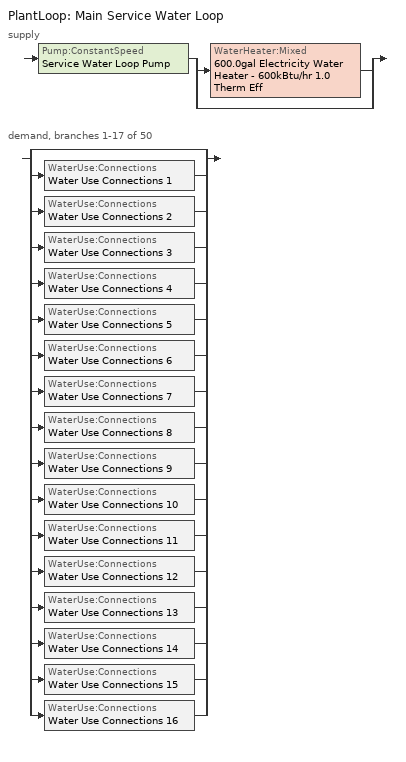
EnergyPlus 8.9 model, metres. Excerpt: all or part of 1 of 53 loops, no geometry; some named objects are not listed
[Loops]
PlantLoop 'Main Service Water Loop'
 supply: Pump:ConstantSpeed 'Service Water Loop Pump' > split
  | WaterHeater:Mixed '600.0gal Electricity Water Heater - 600kBtu/hr 1.0 Therm Eff'
  | bypass
 demand, branches 1-17 of 50: split
  | bypass
  | WaterUse:Connections 'Water Use Connections 1'
  | WaterUse:Connections 'Water Use Connections 2'
  | WaterUse:Connections 'Water Use Connections 3'
  | WaterUse:Connections 'Water Use Connections 4'
  | WaterUse:Connections 'Water Use Connections 5'
  | WaterUse:Connections 'Water Use Connections 6'
  | WaterUse:Connections 'Water Use Connections 7'
  | WaterUse:Connections 'Water Use Connections 8'
  | WaterUse:Connections 'Water Use Connections 9'
  | WaterUse:Connections 'Water Use Connections 10'
  | WaterUse:Connections 'Water Use Connections 11'
  | WaterUse:Connections 'Water Use Connections 12'
  | WaterUse:Connections 'Water Use Connections 13'
  | WaterUse:Connections 'Water Use Connections 14'
  | WaterUse:Connections 'Water Use Connections 15'
  | WaterUse:Connections 'Water Use Connections 16'
[Sizing:Plant]
Main Service Water Loop: Loop Type=Heating; Design Loop Exit Temperature {C}=60; Loop Design Temperature Difference {deltaC}=5; Sizing Option=NonCoincident; Zone Timesteps in Averaging Window=1; Coincident Sizing Factor Mode=None
[Pump:ConstantSpeed]
Service Water Loop Pump: Design Flow Rate {m3/s}=Autosize; Design Pump Head {Pa}=29891; Design Power Consumption {W}=Autosize; Motor Efficiency=0.7; Fraction of Motor Inefficiencies to Fluid Stream=0; Pump Control Type=Intermittent; Design Power Sizing Method=PowerPerFlowPerPressure; Design Electric Power per Unit Flow Rate {W/(m3/s)}=348701.1; Design Shaft Power per Unit Flow Rate per Unit Head {W/((m3/s)-Pa)}=1.28205
[WaterHeater:Mixed]
600.0gal Electricity Water Heater - 600kBtu/hr 1.0 Therm Eff: Tank Volume {m3}=2.27125; Setpoint Temperature Schedule=Service Water Loop Temp - 140F; Deadband Temperature Difference {deltaC}=2; Maximum Temperature Limit {C}=82.2222; Heater Control Type=Cycle; Heater Maximum Capacity {W}=175843; Heater Ignition Minimum Flow Rate {m3/s}=0; Heater Ignition Delay {s}=0; Heater Fuel Type=Electricity; Heater Thermal Efficiency=1; Off Cycle Parasitic Fuel Consumption Rate {W}=19.9992; Off Cycle Parasitic Fuel Type=Electricity; Off Cycle Parasitic Heat Fraction to Tank=0.8; On Cycle Parasitic Fuel Consumption Rate {W}=19.9992; On Cycle Parasitic Fuel Type=Electricity; On Cycle Parasitic Heat Fraction to Tank=0; Ambient Temperature Indicator=Schedule; Ambient Temperature Schedule=Water Heater Ambient Temp Schedule - 70F; Off Cycle Loss Coefficient to Ambient Temperature {W/K}=6.61159; Off Cycle Loss Fraction to Zone=1; On Cycle Loss Coefficient to Ambient Temperature {W/K}=6.61159; On Cycle Loss Fraction to Zone=1; Use Side Effectiveness=1; Source Side Effectiveness=1; Use Side Design Flow Rate {m3/s}=Autosize; Source Side Design Flow Rate {m3/s}=Autosize; Indirect Water Heating Recovery Time {hr}=1.5; Source Side Flow Control Mode=IndirectHeatPrimarySetpoint
[PlantLoop]
Main Service Water Loop: Fluid Type=Water; Plant Equipment Operation Scheme=Main Service Water Loop Operation Schemes; Maximum Loop Temperature {C}=60; Minimum Loop Temperature {C}=10; Maximum Loop Flow Rate {m3/s}=Autosize; Minimum Loop Flow Rate {m3/s}=0; Plant Loop Volume {m3}=Autocalculate; Load Distribution Scheme=Optimal; Plant Loop Demand Calculation Scheme=SingleSetpoint
[PlantEquipmentList]
Main Service Water Loop Heating Equipment List: 600.0gal Electricity Water Heater - 600kBtu/hr 1.0 Therm Eff
[PlantEquipmentOperation:HeatingLoad]
Main Service Water Loop Heating Operation Scheme: Load Range 1 Lower Limit {W}=0; Load Range 1 Upper Limit {W}=1000000000; Range 1 Equipment List=Main Service Water Loop Heating Equipment List
[PlantEquipmentOperationSchemes]
Main Service Water Loop Operation Schemes: Control Scheme 1=Main Service Water Loop Heating Operation Scheme; Control Scheme 1 Schedule=Always On Discrete
[SetpointManager:Scheduled]
Service hot water setpoint manager: Control Variable=Temperature; Schedule=Service Water Loop Temp - 140F
[WaterUse:Equipment]
Name | Peak Flow Rate {m3/s} | Flow Rate Fraction Schedule | Target Temperature Schedule | Zone | Sensible Fraction Schedule | Latent Fraction Schedule
Dining_flr_5 Service Water Use 0.05gal/min | 3.06634e-06 | NECB-B-Service Water Heating | Schedule Ruleset 5 | Sp-Dining_Flr_5 Sys-3 Flr-6 Sch-B HPlcmt-south ZN | Schedule Ruleset 3 | Schedule Ruleset 4
Er_exam1_mult4_flr_1 Service Water Use 0.02gal/min | 1.34933e-06 | NECB-H-Service Water Heating | Schedule Ruleset 8 | Sp-ER_Exam1_Mult4_Flr_1 Sys-3 Flr-1 Sch-H HPlcmt-south ZN | Schedule Ruleset 6 | Schedule Ruleset 7
Er_exam3_mult4_flr_1 Service Water Use 0.02gal/min | 1.34933e-06 | NECB-H-Service Water Heating | Schedule Ruleset 11 | Sp-ER_Exam3_Mult4_Flr_1 Sys-3 Flr-1 Sch-H HPlcmt-east ZN | Schedule Ruleset 9 | Schedule Ruleset 10
Er_trauma1_flr_1 Service Water Use 0.02gal/min | 1.34933e-06 | NECB-H-Service Water Heating | Schedule Ruleset 14 | Sp-ER_Trauma1_Flr_1 Sys-3 Flr-1 Sch-H HPlcmt-south ZN | Schedule Ruleset 12 | Schedule Ruleset 13
Er_trauma2_flr_1 Service Water Use 0.02gal/min | 1.34933e-06 | NECB-H-Service Water Heating | Schedule Ruleset 17 | Sp-ER_Trauma2_Flr_1 Sys-3 Flr-1 Sch-H HPlcmt-north ZN | Schedule Ruleset 15 | Schedule Ruleset 16
Er_triage_mult4_flr_1 Service Water Use 0.02gal/min | 1.34933e-06 | NECB-H-Service Water Heating | Schedule Ruleset 20 | Sp-ER_Triage_Mult4_Flr_1 Sys-3 Flr-1 Sch-H HPlcmt-north ZN | Schedule Ruleset 18 | Schedule Ruleset 19
Er_nursestn_lobby_flr_1 Service Water Use 0.24gal/min | 1.50038e-05 | NECB-H-Service Water Heating | Schedule Ruleset 23 | Sp-ER_NurseStn_Lobby_Flr_1 Sys-3 Flr-1 Sch-H HPlcmt-east ZN | Schedule Ruleset 21 | Schedule Ruleset 22
Icu_nursestn_lobby_flr_2 Service Water Use 0.13gal/min | 8.12072e-06 | NECB-H-Service Water Heating | Schedule Ruleset 26 | Sp-ICU_NurseStn_Lobby_Flr_2 Sys-3 Flr-4 Sch-H HPlcmt-core ZN | Schedule Ruleset 24 | Schedule Ruleset 25
Nursestn_lobby_flr_3 Service Water Use 0.04gal/min | 2.36902e-06 | NECB-H-Service Water Heating | Schedule Ruleset 29 | Sp-NurseStn_Lobby_Flr_3 Sys-3 Flr-2 Sch-H HPlcmt-core ZN | Schedule Ruleset 27 | Schedule Ruleset 28
Nursestn_lobby_flr_4 Service Water Use 0.17gal/min | 1.0999e-05 | NECB-H-Service Water Heating | Schedule Ruleset 32 | Sp-NurseStn_Lobby_Flr_4 Sys-3 Flr-3 Sch-H HPlcmt-core ZN | Schedule Ruleset 30 | Schedule Ruleset 31
Nursestn_lobby_flr_5 Service Water Use 0.13gal/min | 7.95313e-06 | NECB-H-Service Water Heating | Schedule Ruleset 35 | Sp-NurseStn_Lobby_Flr_5 Sys-3 Flr-6 Sch-H HPlcmt-south ZN | Schedule Ruleset 33 | Schedule Ruleset 34
Or_nursestn_lobby_flr_2 Service Water Use 0.01gal/min | 3.38431e-07 | NECB-H-Service Water Heating | Schedule Ruleset 38 | Sp-OR_NurseStn_Lobby_Flr_2 Sys-3 Flr-4 Sch-H HPlcmt-south ZN | Schedule Ruleset 36 | Schedule Ruleset 37
Ic_patroom1_mult5_flr_2 Service Water Use 0.01gal/min | 5.05999e-07 | NECB-H-Service Water Heating | Schedule Ruleset 41 | Sp-IC_PatRoom1_Mult5_Flr_2 Sys-3 Flr-4 Sch-H HPlcmt-north ZN | Schedule Ruleset 39 | Schedule Ruleset 40
Ic_patroom2_flr_2 Service Water Use 0.01gal/min | 6.74665e-07 | NECB-H-Service Water Heating | Schedule Ruleset 44 | Sp-IC_PatRoom2_Flr_2 Sys-3 Flr-4 Sch-H HPlcmt-north ZN | Schedule Ruleset 42 | Schedule Ruleset 43
Ic_patroom3_mult6_flr_2 Service Water Use 0.01gal/min | 5.05999e-07 | NECB-H-Service Water Heating | Schedule Ruleset 47 | Sp-IC_PatRoom3_Mult6_Flr_2 Sys-3 Flr-4 Sch-H HPlcmt-west ZN | Schedule Ruleset 45 | Schedule Ruleset 46
Patroom1_mult10_flr_3 Service Water Use 0.01gal/min | 5.05999e-07 | NECB-H-Service Water Heating | Schedule Ruleset 50 | Sp-PatRoom1_Mult10_Flr_3 Sys-3 Flr-2 Sch-H HPlcmt-south ZN | Schedule Ruleset 48 | Schedule Ruleset 49
[WaterUse:Connections]
Name | Water Use Equipment 1
Water Use Connections 1 | Dining_flr_5 Service Water Use 0.05gal/min
Water Use Connections 2 | Er_exam1_mult4_flr_1 Service Water Use 0.02gal/min
Water Use Connections 3 | Er_exam3_mult4_flr_1 Service Water Use 0.02gal/min
Water Use Connections 4 | Er_trauma1_flr_1 Service Water Use 0.02gal/min
Water Use Connections 5 | Er_trauma2_flr_1 Service Water Use 0.02gal/min
Water Use Connections 6 | Er_triage_mult4_flr_1 Service Water Use 0.02gal/min
Water Use Connections 7 | Er_nursestn_lobby_flr_1 Service Water Use 0.24gal/min
Water Use Connections 8 | Icu_nursestn_lobby_flr_2 Service Water Use 0.13gal/min
Water Use Connections 9 | Nursestn_lobby_flr_3 Service Water Use 0.04gal/min
Water Use Connections 10 | Nursestn_lobby_flr_4 Service Water Use 0.17gal/min
Water Use Connections 11 | Nursestn_lobby_flr_5 Service Water Use 0.13gal/min
Water Use Connections 12 | Or_nursestn_lobby_flr_2 Service Water Use 0.01gal/min
Water Use Connections 13 | Ic_patroom1_mult5_flr_2 Service Water Use 0.01gal/min
Water Use Connections 14 | Ic_patroom2_flr_2 Service Water Use 0.01gal/min
Water Use Connections 15 | Ic_patroom3_mult6_flr_2 Service Water Use 0.01gal/min
Water Use Connections 16 | Patroom1_mult10_flr_3 Service Water Use 0.01gal/min
[Schedule:Day:Interval]
NECB-B-Service Water Heating Default; NECB-B-Service Water Heating Default|Wkdy Day: No, 01:00, 0.6, 02:00, 0.5, 09:00, 0.05, 11:00, 0.7, 12:00, 0.4, 13:00, 0.5, 15:00, 0.6, 16:00, 0.4, 18:00, 0.3, 19:00, 0.4, 20:00, 0.5, 22:00, 0.8, 24:00, 0.9
NECB-B-Service Water Heating Sat Day: No, 01:00, 0.7, 02:00, 0.6, 09:00, 0.05, 11:00, 0.7, 12:00, 0.4, 13:00, 0.5, 15:00, 0.6, 16:00, 0.4, 18:00, 0.3, 19:00, 0.4, 20:00, 0.5, 22:00, 0.8, 24:00, 0.9
NECB-B-Service Water Heating Sun|Hol Day: No, 01:00, 0.5, 02:00, 0.6, 09:00, 0.05, 11:00, 0.7, 12:00, 0.4, 13:00, 0.5, 15:00, 0.6, 16:00, 0.4, 18:00, 0.3, 19:00, 0.4, 20:00, 0.5, 22:00, 0.8, 24:00, 0.5
NECB-H-Service Water Heating Default; NECB-H-Service Water Heating Default|Wkdy Day; NECB-H-Service Water Heating Sat Day; NECB-H-Service Water Heating Sun|Hol Day: No, 24:00, 0.9
Schedule Day 10; Schedule Day 13; Schedule Day 16; Schedule Day 19; Schedule Day 22; Schedule Day 25; Schedule Day 28; Schedule Day 31; Schedule Day 34; Schedule Day 37; Schedule Day 40; Schedule Day 43; Schedule Day 46; Schedule Day 49; Schedule Day 52; Schedule Day 7: No, 24:00, 0.2
Schedule Day 11; Schedule Day 14; Schedule Day 17; Schedule Day 20; Schedule Day 23; Schedule Day 26; Schedule Day 29; Schedule Day 32; Schedule Day 35; Schedule Day 38; Schedule Day 41; Schedule Day 44; Schedule Day 47; Schedule Day 50; Schedule Day 53; Schedule Day 8: No, 24:00, 0.05
Schedule Day 12; Schedule Day 15; Schedule Day 18; Schedule Day 21; Schedule Day 24; Schedule Day 27; Schedule Day 30; Schedule Day 33; Schedule Day 36; Schedule Day 39; Schedule Day 42; Schedule Day 45; Schedule Day 48; Schedule Day 51; Schedule Day 54; Schedule Day 9; Service Water Loop Temp - 140F Default: No, 24:00, 60
Water Heater Ambient Temp Schedule - 70F Default: No, 24:00, 21.1111
[Schedule:Week:Daily]
Schedule:Week:Daily {22bcd129-c2e5-4621-b04d-d2885771ddcc}: NECB-B-Service Water Heating Sun|Hol Day, NECB-B-Service Water Heating Default|Wkdy Day, NECB-B-Service Water Heating Default|Wkdy Day, NECB-B-Service Water Heating Default|Wkdy Day, NECB-B-Service Water Heating Default|Wkdy Day, NECB-B-Service Water Heating Default|Wkdy Day, NECB-B-Service Water Heating Sat Day, NECB-B-Service Water Heating Default, NECB-B-Service Water Heating Default, NECB-B-Service Water Heating Default, NECB-B-Service Water Heating Default, NECB-B-Service Water Heating Default
Schedule:Week:Daily {6d3af933-6b13-4060-ae8a-71bc8e5998a7}: NECB-H-Service Water Heating Sun|Hol Day, NECB-H-Service Water Heating Default|Wkdy Day, NECB-H-Service Water Heating Default|Wkdy Day, NECB-H-Service Water Heating Default|Wkdy Day, NECB-H-Service Water Heating Default|Wkdy Day, NECB-H-Service Water Heating Default|Wkdy Day, NECB-H-Service Water Heating Sat Day, NECB-H-Service Water Heating Default, NECB-H-Service Water Heating Default, NECB-H-Service Water Heating Default, NECB-H-Service Water Heating Default, NECB-H-Service Water Heating Default
Schedule:Week:Daily {b34d2ded-a23d-48c1-91d6-3e129b56fc5f}: Schedule Day 14, Schedule Day 14, Schedule Day 14, Schedule Day 14, Schedule Day 14, Schedule Day 14, Schedule Day 14, Schedule Day 14, Schedule Day 14, Schedule Day 14, Schedule Day 14, Schedule Day 14
Schedule:Week:Daily {d86baf5f-1fcf-4d35-8ecd-29fa2b925faf}: Schedule Day 15, Schedule Day 15, Schedule Day 15, Schedule Day 15, Schedule Day 15, Schedule Day 15, Schedule Day 15, Schedule Day 15, Schedule Day 15, Schedule Day 15, Schedule Day 15, Schedule Day 15
Schedule:Week:Daily {aac1e81d-b78a-430c-aea6-bfc38f0dc012}: Schedule Day 16, Schedule Day 16, Schedule Day 16, Schedule Day 16, Schedule Day 16, Schedule Day 16, Schedule Day 16, Schedule Day 16, Schedule Day 16, Schedule Day 16, Schedule Day 16, Schedule Day 16
Schedule:Week:Daily {46ebe5ef-89e9-41ab-b9ac-caeb0ba0457a}: Schedule Day 17, Schedule Day 17, Schedule Day 17, Schedule Day 17, Schedule Day 17, Schedule Day 17, Schedule Day 17, Schedule Day 17, Schedule Day 17, Schedule Day 17, Schedule Day 17, Schedule Day 17
Schedule:Week:Daily {e9ce70f3-208b-4278-8740-97b8171f9bfa}: Schedule Day 18, Schedule Day 18, Schedule Day 18, Schedule Day 18, Schedule Day 18, Schedule Day 18, Schedule Day 18, Schedule Day 18, Schedule Day 18, Schedule Day 18, Schedule Day 18, Schedule Day 18
Schedule:Week:Daily {169036b2-ec38-47de-ac22-35c2cf195804}: Schedule Day 19, Schedule Day 19, Schedule Day 19, Schedule Day 19, Schedule Day 19, Schedule Day 19, Schedule Day 19, Schedule Day 19, Schedule Day 19, Schedule Day 19, Schedule Day 19, Schedule Day 19
Schedule:Week:Daily {72996179-229b-4425-bd77-8b50e597ad01}: Schedule Day 20, Schedule Day 20, Schedule Day 20, Schedule Day 20, Schedule Day 20, Schedule Day 20, Schedule Day 20, Schedule Day 20, Schedule Day 20, Schedule Day 20, Schedule Day 20, Schedule Day 20
Schedule:Week:Daily {4bf71dc5-9ed1-4022-bb0d-2817954b5550}: Schedule Day 21, Schedule Day 21, Schedule Day 21, Schedule Day 21, Schedule Day 21, Schedule Day 21, Schedule Day 21, Schedule Day 21, Schedule Day 21, Schedule Day 21, Schedule Day 21, Schedule Day 21
Schedule:Week:Daily {aa04ba40-037f-46be-8381-bb9c102056bb}: Schedule Day 22, Schedule Day 22, Schedule Day 22, Schedule Day 22, Schedule Day 22, Schedule Day 22, Schedule Day 22, Schedule Day 22, Schedule Day 22, Schedule Day 22, Schedule Day 22, Schedule Day 22
Schedule:Week:Daily {ae83ecdc-f5fb-4a68-9624-13ce59f414ed}: Schedule Day 23, Schedule Day 23, Schedule Day 23, Schedule Day 23, Schedule Day 23, Schedule Day 23, Schedule Day 23, Schedule Day 23, Schedule Day 23, Schedule Day 23, Schedule Day 23, Schedule Day 23
Schedule:Week:Daily {5e3a62a7-b47f-4ebd-a763-74b406f48377}: Schedule Day 24, Schedule Day 24, Schedule Day 24, Schedule Day 24, Schedule Day 24, Schedule Day 24, Schedule Day 24, Schedule Day 24, Schedule Day 24, Schedule Day 24, Schedule Day 24, Schedule Day 24
Schedule:Week:Daily {d9b09c12-0162-41cc-9134-ee80c79d4566}: Schedule Day 25, Schedule Day 25, Schedule Day 25, Schedule Day 25, Schedule Day 25, Schedule Day 25, Schedule Day 25, Schedule Day 25, Schedule Day 25, Schedule Day 25, Schedule Day 25, Schedule Day 25
Schedule:Week:Daily {17ebcb06-bead-4f5e-b7c6-0e6fc8757a0a}: Schedule Day 26, Schedule Day 26, Schedule Day 26, Schedule Day 26, Schedule Day 26, Schedule Day 26, Schedule Day 26, Schedule Day 26, Schedule Day 26, Schedule Day 26, Schedule Day 26, Schedule Day 26
Schedule:Week:Daily {f7578501-43dc-4fed-a0d9-c95c098f638a}: Schedule Day 27, Schedule Day 27, Schedule Day 27, Schedule Day 27, Schedule Day 27, Schedule Day 27, Schedule Day 27, Schedule Day 27, Schedule Day 27, Schedule Day 27, Schedule Day 27, Schedule Day 27
Schedule:Week:Daily {ac3b5056-1c0d-4519-bc1c-ad82cc6d1e4b}: Schedule Day 28, Schedule Day 28, Schedule Day 28, Schedule Day 28, Schedule Day 28, Schedule Day 28, Schedule Day 28, Schedule Day 28, Schedule Day 28, Schedule Day 28, Schedule Day 28, Schedule Day 28
Schedule:Week:Daily {a05e19fe-0e35-4d1b-8b69-34f2a2c7c4e0}: Schedule Day 29, Schedule Day 29, Schedule Day 29, Schedule Day 29, Schedule Day 29, Schedule Day 29, Schedule Day 29, Schedule Day 29, Schedule Day 29, Schedule Day 29, Schedule Day 29, Schedule Day 29
Schedule:Week:Daily {0888594d-a262-43ce-9bee-6cfd58ac0ee0}: Schedule Day 30, Schedule Day 30, Schedule Day 30, Schedule Day 30, Schedule Day 30, Schedule Day 30, Schedule Day 30, Schedule Day 30, Schedule Day 30, Schedule Day 30, Schedule Day 30, Schedule Day 30
Schedule:Week:Daily {8757baa0-9d3f-4392-a6d5-889e0ea155c7}: Schedule Day 31, Schedule Day 31, Schedule Day 31, Schedule Day 31, Schedule Day 31, Schedule Day 31, Schedule Day 31, Schedule Day 31, Schedule Day 31, Schedule Day 31, Schedule Day 31, Schedule Day 31
Schedule:Week:Daily {6e1669a1-f507-4419-9274-6dffb81c6d64}: Schedule Day 32, Schedule Day 32, Schedule Day 32, Schedule Day 32, Schedule Day 32, Schedule Day 32, Schedule Day 32, Schedule Day 32, Schedule Day 32, Schedule Day 32, Schedule Day 32, Schedule Day 32
Schedule:Week:Daily {f7d40e7b-5239-41aa-a99c-837777c28a81}: Schedule Day 33, Schedule Day 33, Schedule Day 33, Schedule Day 33, Schedule Day 33, Schedule Day 33, Schedule Day 33, Schedule Day 33, Schedule Day 33, Schedule Day 33, Schedule Day 33, Schedule Day 33
Schedule:Week:Daily {725f60c2-0be6-45bd-892f-51ac233130dd}: Schedule Day 7, Schedule Day 7, Schedule Day 7, Schedule Day 7, Schedule Day 7, Schedule Day 7, Schedule Day 7, Schedule Day 7, Schedule Day 7, Schedule Day 7, Schedule Day 7, Schedule Day 7
Schedule:Week:Daily {8c2acc2b-d96d-4035-bd68-dcac61b790b5}: Schedule Day 34, Schedule Day 34, Schedule Day 34, Schedule Day 34, Schedule Day 34, Schedule Day 34, Schedule Day 34, Schedule Day 34, Schedule Day 34, Schedule Day 34, Schedule Day 34, Schedule Day 34
Schedule:Week:Daily {4058440f-e7e3-43e1-ab6f-aef1bd2055c2}: Schedule Day 35, Schedule Day 35, Schedule Day 35, Schedule Day 35, Schedule Day 35, Schedule Day 35, Schedule Day 35, Schedule Day 35, Schedule Day 35, Schedule Day 35, Schedule Day 35, Schedule Day 35
Schedule:Week:Daily {a9513396-21c0-4c94-898f-48b15455f9c0}: Schedule Day 36, Schedule Day 36, Schedule Day 36, Schedule Day 36, Schedule Day 36, Schedule Day 36, Schedule Day 36, Schedule Day 36, Schedule Day 36, Schedule Day 36, Schedule Day 36, Schedule Day 36
Schedule:Week:Daily {e4d7821e-6ec8-417e-acaf-5b08c56928e8}: Schedule Day 37, Schedule Day 37, Schedule Day 37, Schedule Day 37, Schedule Day 37, Schedule Day 37, Schedule Day 37, Schedule Day 37, Schedule Day 37, Schedule Day 37, Schedule Day 37, Schedule Day 37
Schedule:Week:Daily {3b37e72c-dbd9-4c2c-884f-ef4db500a038}: Schedule Day 38, Schedule Day 38, Schedule Day 38, Schedule Day 38, Schedule Day 38, Schedule Day 38, Schedule Day 38, Schedule Day 38, Schedule Day 38, Schedule Day 38, Schedule Day 38, Schedule Day 38
Schedule:Week:Daily {07013f37-d466-442c-aebc-f6381200f3ef}: Schedule Day 39, Schedule Day 39, Schedule Day 39, Schedule Day 39, Schedule Day 39, Schedule Day 39, Schedule Day 39, Schedule Day 39, Schedule Day 39, Schedule Day 39, Schedule Day 39, Schedule Day 39
Schedule:Week:Daily {b5e044f4-d5a7-43b4-9ea2-8d3a4a0b4d0c}: Schedule Day 40, Schedule Day 40, Schedule Day 40, Schedule Day 40, Schedule Day 40, Schedule Day 40, Schedule Day 40, Schedule Day 40, Schedule Day 40, Schedule Day 40, Schedule Day 40, Schedule Day 40
Schedule:Week:Daily {bf6bb6f7-4196-4275-9e06-34e1b7d7c391}: Schedule Day 41, Schedule Day 41, Schedule Day 41, Schedule Day 41, Schedule Day 41, Schedule Day 41, Schedule Day 41, Schedule Day 41, Schedule Day 41, Schedule Day 41, Schedule Day 41, Schedule Day 41
Schedule:Week:Daily {239805ec-8b0a-443e-a1aa-d43977cde070}: Schedule Day 42, Schedule Day 42, Schedule Day 42, Schedule Day 42, Schedule Day 42, Schedule Day 42, Schedule Day 42, Schedule Day 42, Schedule Day 42, Schedule Day 42, Schedule Day 42, Schedule Day 42
Schedule:Week:Daily {c20e3f73-f033-46e4-bb4b-61a869c946e2}: Schedule Day 43, Schedule Day 43, Schedule Day 43, Schedule Day 43, Schedule Day 43, Schedule Day 43, Schedule Day 43, Schedule Day 43, Schedule Day 43, Schedule Day 43, Schedule Day 43, Schedule Day 43
Schedule:Week:Daily {34e5bf8b-8e44-49c1-8f62-24cd9fe92d7c}: Schedule Day 8, Schedule Day 8, Schedule Day 8, Schedule Day 8, Schedule Day 8, Schedule Day 8, Schedule Day 8, Schedule Day 8, Schedule Day 8, Schedule Day 8, Schedule Day 8, Schedule Day 8
Schedule:Week:Daily {9418377c-49af-469f-bc70-f6139b6cff1a}: Schedule Day 44, Schedule Day 44, Schedule Day 44, Schedule Day 44, Schedule Day 44, Schedule Day 44, Schedule Day 44, Schedule Day 44, Schedule Day 44, Schedule Day 44, Schedule Day 44, Schedule Day 44
Schedule:Week:Daily {f0609d39-86e6-49d4-972a-e4669fccea40}: Schedule Day 45, Schedule Day 45, Schedule Day 45, Schedule Day 45, Schedule Day 45, Schedule Day 45, Schedule Day 45, Schedule Day 45, Schedule Day 45, Schedule Day 45, Schedule Day 45, Schedule Day 45
Schedule:Week:Daily {f1ebaa2a-9829-49ce-abb1-28bcc7579beb}: Schedule Day 46, Schedule Day 46, Schedule Day 46, Schedule Day 46, Schedule Day 46, Schedule Day 46, Schedule Day 46, Schedule Day 46, Schedule Day 46, Schedule Day 46, Schedule Day 46, Schedule Day 46
Schedule:Week:Daily {1e679841-72d2-4f5c-9402-964f58cc901d}: Schedule Day 47, Schedule Day 47, Schedule Day 47, Schedule Day 47, Schedule Day 47, Schedule Day 47, Schedule Day 47, Schedule Day 47, Schedule Day 47, Schedule Day 47, Schedule Day 47, Schedule Day 47
Schedule:Week:Daily {3e466a54-76a2-4ddd-bbf3-fba1fc5c8ce9}: Schedule Day 48, Schedule Day 48, Schedule Day 48, Schedule Day 48, Schedule Day 48, Schedule Day 48, Schedule Day 48, Schedule Day 48, Schedule Day 48, Schedule Day 48, Schedule Day 48, Schedule Day 48
Schedule:Week:Daily {554e930d-12ea-4fbd-8610-86ee069dec30}: Schedule Day 49, Schedule Day 49, Schedule Day 49, Schedule Day 49, Schedule Day 49, Schedule Day 49, Schedule Day 49, Schedule Day 49, Schedule Day 49, Schedule Day 49, Schedule Day 49, Schedule Day 49
Schedule:Week:Daily {4c88ece8-f023-43e7-9450-5f5d94b6c73e}: Schedule Day 50, Schedule Day 50, Schedule Day 50, Schedule Day 50, Schedule Day 50, Schedule Day 50, Schedule Day 50, Schedule Day 50, Schedule Day 50, Schedule Day 50, Schedule Day 50, Schedule Day 50
Schedule:Week:Daily {9e945f3f-f1ff-43c9-b4ca-984e326ada24}: Schedule Day 51, Schedule Day 51, Schedule Day 51, Schedule Day 51, Schedule Day 51, Schedule Day 51, Schedule Day 51, Schedule Day 51, Schedule Day 51, Schedule Day 51, Schedule Day 51, Schedule Day 51
Schedule:Week:Daily {ba3fead6-04fe-474a-bc7c-ac02271de580}: Schedule Day 52, Schedule Day 52, Schedule Day 52, Schedule Day 52, Schedule Day 52, Schedule Day 52, Schedule Day 52, Schedule Day 52, Schedule Day 52, Schedule Day 52, Schedule Day 52, Schedule Day 52
Schedule:Week:Daily {2f3d1ceb-a4ae-4f34-83fc-cf151d2d305c}: Schedule Day 53, Schedule Day 53, Schedule Day 53, Schedule Day 53, Schedule Day 53, Schedule Day 53, Schedule Day 53, Schedule Day 53, Schedule Day 53, Schedule Day 53, Schedule Day 53, Schedule Day 53
Schedule:Week:Daily {3f0080df-6155-4da2-87da-f89266347af5}: Schedule Day 9, Schedule Day 9, Schedule Day 9, Schedule Day 9, Schedule Day 9, Schedule Day 9, Schedule Day 9, Schedule Day 9, Schedule Day 9, Schedule Day 9, Schedule Day 9, Schedule Day 9
Schedule:Week:Daily {75623660-11ad-48c4-922a-5ef1b0dd5f49}: Schedule Day 54, Schedule Day 54, Schedule Day 54, Schedule Day 54, Schedule Day 54, Schedule Day 54, Schedule Day 54, Schedule Day 54, Schedule Day 54, Schedule Day 54, Schedule Day 54, Schedule Day 54
Schedule:Week:Daily {97926ce2-543a-4124-839b-55d8a9adcb84}: Schedule Day 10, Schedule Day 10, Schedule Day 10, Schedule Day 10, Schedule Day 10, Schedule Day 10, Schedule Day 10, Schedule Day 10, Schedule Day 10, Schedule Day 10, Schedule Day 10, Schedule Day 10
Schedule:Week:Daily {ec4d46f7-9f02-4373-bf39-48d36558a3e7}: Schedule Day 11, Schedule Day 11, Schedule Day 11, Schedule Day 11, Schedule Day 11, Schedule Day 11, Schedule Day 11, Schedule Day 11, Schedule Day 11, Schedule Day 11, Schedule Day 11, Schedule Day 11
Schedule:Week:Daily {165f3c8c-13aa-4e59-a116-2bbc149126af}: Schedule Day 12, Schedule Day 12, Schedule Day 12, Schedule Day 12, Schedule Day 12, Schedule Day 12, Schedule Day 12, Schedule Day 12, Schedule Day 12, Schedule Day 12, Schedule Day 12, Schedule Day 12
Schedule:Week:Daily {daf82c4e-aba6-4226-8047-f0bb9af0909f}: Schedule Day 13, Schedule Day 13, Schedule Day 13, Schedule Day 13, Schedule Day 13, Schedule Day 13, Schedule Day 13, Schedule Day 13, Schedule Day 13, Schedule Day 13, Schedule Day 13, Schedule Day 13
Schedule:Week:Daily {5fd2ca65-97c9-418c-bd60-67cdec76a598}: Service Water Loop Temp - 140F Default, Service Water Loop Temp - 140F Default, Service Water Loop Temp - 140F Default, Service Water Loop Temp - 140F Default, Service Water Loop Temp - 140F Default, Service Water Loop Temp - 140F Default, Service Water Loop Temp - 140F Default, Service Water Loop Temp - 140F Default, Service Water Loop Temp - 140F Default, Service Water Loop Temp - 140F Default, Service Water Loop Temp - 140F Default, Service Water Loop Temp - 140F Default
Schedule:Week:Daily {d548f42c-4545-45f2-acac-565d4e7dbeab}: Water Heater Ambient Temp Schedule - 70F Default, Water Heater Ambient Temp Schedule - 70F Default, Water Heater Ambient Temp Schedule - 70F Default, Water Heater Ambient Temp Schedule - 70F Default, Water Heater Ambient Temp Schedule - 70F Default, Water Heater Ambient Temp Schedule - 70F Default, Water Heater Ambient Temp Schedule - 70F Default, Water Heater Ambient Temp Schedule - 70F Default, Water Heater Ambient Temp Schedule - 70F Default, Water Heater Ambient Temp Schedule - 70F Default, Water Heater Ambient Temp Schedule - 70F Default, Water Heater Ambient Temp Schedule - 70F Default
[Schedule:Year]
NECB-B-Service Water Heating: Schedule:Week:Daily {22bcd129-c2e5-4621-b04d-d2885771ddcc}, 1, 1, 12, 31
NECB-H-Service Water Heating: Schedule:Week:Daily {6d3af933-6b13-4060-ae8a-71bc8e5998a7}, 1, 1, 12, 31
Schedule Ruleset 10: Schedule:Week:Daily {b34d2ded-a23d-48c1-91d6-3e129b56fc5f}, 1, 1, 12, 31
Schedule Ruleset 11: Schedule:Week:Daily {d86baf5f-1fcf-4d35-8ecd-29fa2b925faf}, 1, 1, 12, 31
Schedule Ruleset 12: Schedule:Week:Daily {aac1e81d-b78a-430c-aea6-bfc38f0dc012}, 1, 1, 12, 31
Schedule Ruleset 13: Schedule:Week:Daily {46ebe5ef-89e9-41ab-b9ac-caeb0ba0457a}, 1, 1, 12, 31
Schedule Ruleset 14: Schedule:Week:Daily {e9ce70f3-208b-4278-8740-97b8171f9bfa}, 1, 1, 12, 31
Schedule Ruleset 15: Schedule:Week:Daily {169036b2-ec38-47de-ac22-35c2cf195804}, 1, 1, 12, 31
Schedule Ruleset 16: Schedule:Week:Daily {72996179-229b-4425-bd77-8b50e597ad01}, 1, 1, 12, 31
Schedule Ruleset 17: Schedule:Week:Daily {4bf71dc5-9ed1-4022-bb0d-2817954b5550}, 1, 1, 12, 31
Schedule Ruleset 18: Schedule:Week:Daily {aa04ba40-037f-46be-8381-bb9c102056bb}, 1, 1, 12, 31
Schedule Ruleset 19: Schedule:Week:Daily {ae83ecdc-f5fb-4a68-9624-13ce59f414ed}, 1, 1, 12, 31
Schedule Ruleset 20: Schedule:Week:Daily {5e3a62a7-b47f-4ebd-a763-74b406f48377}, 1, 1, 12, 31
Schedule Ruleset 21: Schedule:Week:Daily {d9b09c12-0162-41cc-9134-ee80c79d4566}, 1, 1, 12, 31
Schedule Ruleset 22: Schedule:Week:Daily {17ebcb06-bead-4f5e-b7c6-0e6fc8757a0a}, 1, 1, 12, 31
Schedule Ruleset 23: Schedule:Week:Daily {f7578501-43dc-4fed-a0d9-c95c098f638a}, 1, 1, 12, 31
Schedule Ruleset 24: Schedule:Week:Daily {ac3b5056-1c0d-4519-bc1c-ad82cc6d1e4b}, 1, 1, 12, 31
Schedule Ruleset 25: Schedule:Week:Daily {a05e19fe-0e35-4d1b-8b69-34f2a2c7c4e0}, 1, 1, 12, 31
Schedule Ruleset 26: Schedule:Week:Daily {0888594d-a262-43ce-9bee-6cfd58ac0ee0}, 1, 1, 12, 31
Schedule Ruleset 27: Schedule:Week:Daily {8757baa0-9d3f-4392-a6d5-889e0ea155c7}, 1, 1, 12, 31
Schedule Ruleset 28: Schedule:Week:Daily {6e1669a1-f507-4419-9274-6dffb81c6d64}, 1, 1, 12, 31
Schedule Ruleset 29: Schedule:Week:Daily {f7d40e7b-5239-41aa-a99c-837777c28a81}, 1, 1, 12, 31
Schedule Ruleset 3: Schedule:Week:Daily {725f60c2-0be6-45bd-892f-51ac233130dd}, 1, 1, 12, 31
Schedule Ruleset 30: Schedule:Week:Daily {8c2acc2b-d96d-4035-bd68-dcac61b790b5}, 1, 1, 12, 31
Schedule Ruleset 31: Schedule:Week:Daily {4058440f-e7e3-43e1-ab6f-aef1bd2055c2}, 1, 1, 12, 31
Schedule Ruleset 32: Schedule:Week:Daily {a9513396-21c0-4c94-898f-48b15455f9c0}, 1, 1, 12, 31
Schedule Ruleset 33: Schedule:Week:Daily {e4d7821e-6ec8-417e-acaf-5b08c56928e8}, 1, 1, 12, 31
Schedule Ruleset 34: Schedule:Week:Daily {3b37e72c-dbd9-4c2c-884f-ef4db500a038}, 1, 1, 12, 31
Schedule Ruleset 35: Schedule:Week:Daily {07013f37-d466-442c-aebc-f6381200f3ef}, 1, 1, 12, 31
Schedule Ruleset 36: Schedule:Week:Daily {b5e044f4-d5a7-43b4-9ea2-8d3a4a0b4d0c}, 1, 1, 12, 31
Schedule Ruleset 37: Schedule:Week:Daily {bf6bb6f7-4196-4275-9e06-34e1b7d7c391}, 1, 1, 12, 31
Schedule Ruleset 38: Schedule:Week:Daily {239805ec-8b0a-443e-a1aa-d43977cde070}, 1, 1, 12, 31
Schedule Ruleset 39: Schedule:Week:Daily {c20e3f73-f033-46e4-bb4b-61a869c946e2}, 1, 1, 12, 31
Schedule Ruleset 4: Schedule:Week:Daily {34e5bf8b-8e44-49c1-8f62-24cd9fe92d7c}, 1, 1, 12, 31
Schedule Ruleset 40: Schedule:Week:Daily {9418377c-49af-469f-bc70-f6139b6cff1a}, 1, 1, 12, 31
Schedule Ruleset 41: Schedule:Week:Daily {f0609d39-86e6-49d4-972a-e4669fccea40}, 1, 1, 12, 31
Schedule Ruleset 42: Schedule:Week:Daily {f1ebaa2a-9829-49ce-abb1-28bcc7579beb}, 1, 1, 12, 31
Schedule Ruleset 43: Schedule:Week:Daily {1e679841-72d2-4f5c-9402-964f58cc901d}, 1, 1, 12, 31
Schedule Ruleset 44: Schedule:Week:Daily {3e466a54-76a2-4ddd-bbf3-fba1fc5c8ce9}, 1, 1, 12, 31
Schedule Ruleset 45: Schedule:Week:Daily {554e930d-12ea-4fbd-8610-86ee069dec30}, 1, 1, 12, 31
Schedule Ruleset 46: Schedule:Week:Daily {4c88ece8-f023-43e7-9450-5f5d94b6c73e}, 1, 1, 12, 31
Schedule Ruleset 47: Schedule:Week:Daily {9e945f3f-f1ff-43c9-b4ca-984e326ada24}, 1, 1, 12, 31
Schedule Ruleset 48: Schedule:Week:Daily {ba3fead6-04fe-474a-bc7c-ac02271de580}, 1, 1, 12, 31
Schedule Ruleset 49: Schedule:Week:Daily {2f3d1ceb-a4ae-4f34-83fc-cf151d2d305c}, 1, 1, 12, 31
Schedule Ruleset 5: Schedule:Week:Daily {3f0080df-6155-4da2-87da-f89266347af5}, 1, 1, 12, 31
Schedule Ruleset 50: Schedule:Week:Daily {75623660-11ad-48c4-922a-5ef1b0dd5f49}, 1, 1, 12, 31
Schedule Ruleset 6: Schedule:Week:Daily {97926ce2-543a-4124-839b-55d8a9adcb84}, 1, 1, 12, 31
Schedule Ruleset 7: Schedule:Week:Daily {ec4d46f7-9f02-4373-bf39-48d36558a3e7}, 1, 1, 12, 31
Schedule Ruleset 8: Schedule:Week:Daily {165f3c8c-13aa-4e59-a116-2bbc149126af}, 1, 1, 12, 31
Schedule Ruleset 9: Schedule:Week:Daily {daf82c4e-aba6-4226-8047-f0bb9af0909f}, 1, 1, 12, 31
Service Water Loop Temp - 140F: Schedule:Week:Daily {5fd2ca65-97c9-418c-bd60-67cdec76a598}, 1, 1, 12, 31
Water Heater Ambient Temp Schedule - 70F: Schedule:Week:Daily {d548f42c-4545-45f2-acac-565d4e7dbeab}, 1, 1, 12, 31
[Schedule:Constant]
Always On Discrete: Hourly Value=1
